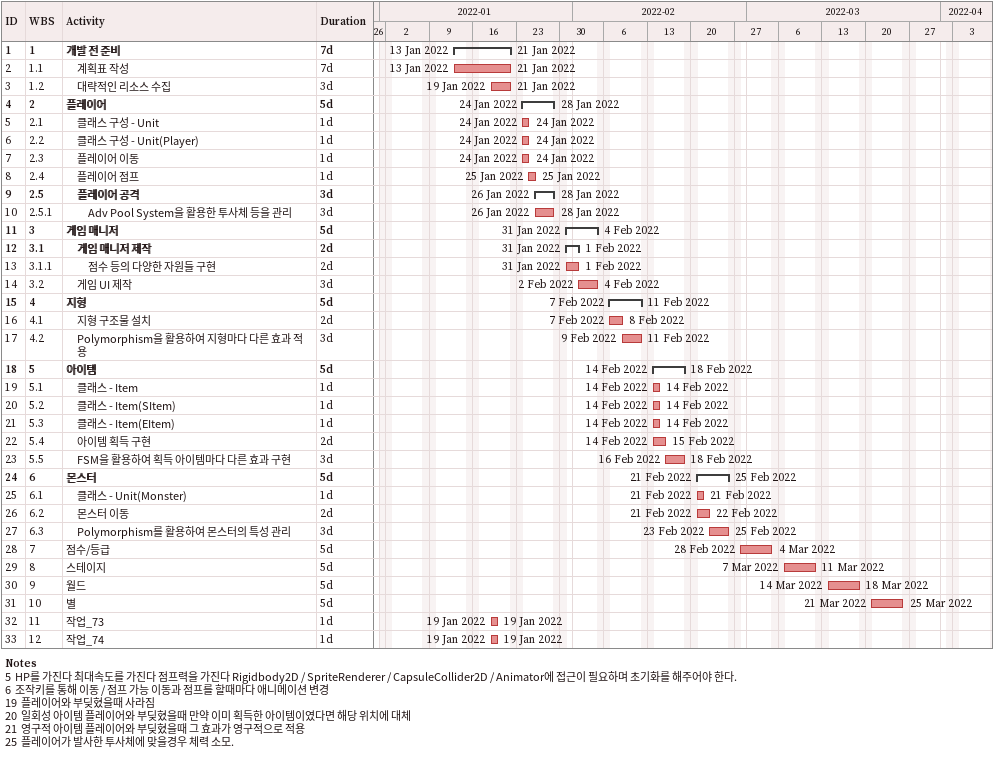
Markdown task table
| ID | WBS | Task | Duration | Start | Finish |
|---|---|---|---|---|---|
| 1 | 1 | **개발 전 준비** | 7d | 2022-01-13 | 2022-01-21 |
| 2 | 1.1 | 계획표 작성 | 7d | 2022-01-13 | 2022-01-21 |
| 3 | 1.2 | 대략적인 리소스 수집 | 3d | 2022-01-19 | 2022-01-21 |
| 4 | 2 | **플레이어** | 5d | 2022-01-24 | 2022-01-28 |
| 5 | 2.1 | 클래스 구성 - Unit | 1d | 2022-01-24 | 2022-01-24 |
| 6 | 2.2 | 클래스 구성 - Unit(Player) | 1d | 2022-01-24 | 2022-01-24 |
| 7 | 2.3 | 플레이어 이동 | 1d | 2022-01-24 | 2022-01-24 |
| 8 | 2.4 | 플레이어 점프 | 1d | 2022-01-25 | 2022-01-25 |
| 9 | 2.5 | **플레이어 공격** | 3d | 2022-01-26 | 2022-01-28 |
| 10 | 2.5.1 | Adv Pool System을 활용한 투사체 등을 관리 | 3d | 2022-01-26 | 2022-01-28 |
| 11 | 3 | **게임 매니저** | 5d | 2022-01-31 | 2022-02-04 |
| 12 | 3.1 | **게임 매니저 제작** | 2d | 2022-01-31 | 2022-02-01 |
| 13 | 3.1.1 | 점수 등의 다양한 자원들 구현 | 2d | 2022-01-31 | 2022-02-01 |
| 14 | 3.2 | 게임 UI 제작 | 3d | 2022-02-02 | 2022-02-04 |
| 15 | 4 | **지형** | 5d | 2022-02-07 | 2022-02-11 |
| 16 | 4.1 | 지형 구조물 설치 | 2d | 2022-02-07 | 2022-02-08 |
| 17 | 4.2 | Polymorphism을 활용하여 지형마다 다른 효과 적용 | 3d | 2022-02-09 | 2022-02-11 |
| 18 | 5 | **아이템** | 5d | 2022-02-14 | 2022-02-18 |
| 19 | 5.1 | 클래스 - Item | 1d | 2022-02-14 | 2022-02-14 |
| 20 | 5.2 | 클래스 - Item(SItem) | 1d | 2022-02-14 | 2022-02-14 |
| 21 | 5.3 | 클래스 - Item(EItem) | 1d | 2022-02-14 | 2022-02-14 |
| 22 | 5.4 | 아이템 획득 구현 | 2d | 2022-02-14 | 2022-02-15 |
| 23 | 5.5 | FSM을 활용하여 획득 아이템마다 다른 효과 구현 | 3d | 2022-02-16 | 2022-02-18 |
| 24 | 6 | **몬스터** | 5d | 2022-02-21 | 2022-02-25 |
| 25 | 6.1 | 클래스 - Unit(Monster) | 1d | 2022-02-21 | 2022-02-21 |
| 26 | 6.2 | 몬스터 이동 | 2d | 2022-02-21 | 2022-02-22 |
| 27 | 6.3 | Polymorphism를 활용하여 몬스터의 특성 관리 | 3d | 2022-02-23 | 2022-02-25 |
| 28 | 7 | 점수/등급 | 5d | 2022-02-28 | 2022-03-04 |
| 29 | 8 | 스테이지 | 5d | 2022-03-07 | 2022-03-11 |
| 30 | 9 | 월드 | 5d | 2022-03-14 | 2022-03-18 |
| 31 | 10 | 별 | 5d | 2022-03-21 | 2022-03-25 |
| 32 | 11 | 작업_73 | 1d | 2022-01-19 | 2022-01-19 |
| 33 | 12 | 작업_74 | 1d | 2022-01-19 | 2022-01-19 |

Notes
- 5: HP를 가진다 최대속도를 가진다 점프력을 가진다 Rigidbody2D / SpriteRenderer / CapsuleCollider2D / Animator에 접근이 필요하며 초기화를 해주어야 한다.
- 6: 조작키를 통해 이동 / 점프 가능 이동과 점프를 할때마다 애니메이션 변경
- 19: 플레이어와 부딪혔을때 사라짐
- 20: 일회성 아이템 플레이어와 부딪혔을때 만약 이미 획득한 아이템이였다면 해당 위치에 대체
- 21: 영구적 아이템 플레이어와 부딪혔을때 그 효과가 영구적으로 적용
- 25: 플레이어가 발사한 투사체에 맞을경우 체력 소모.
